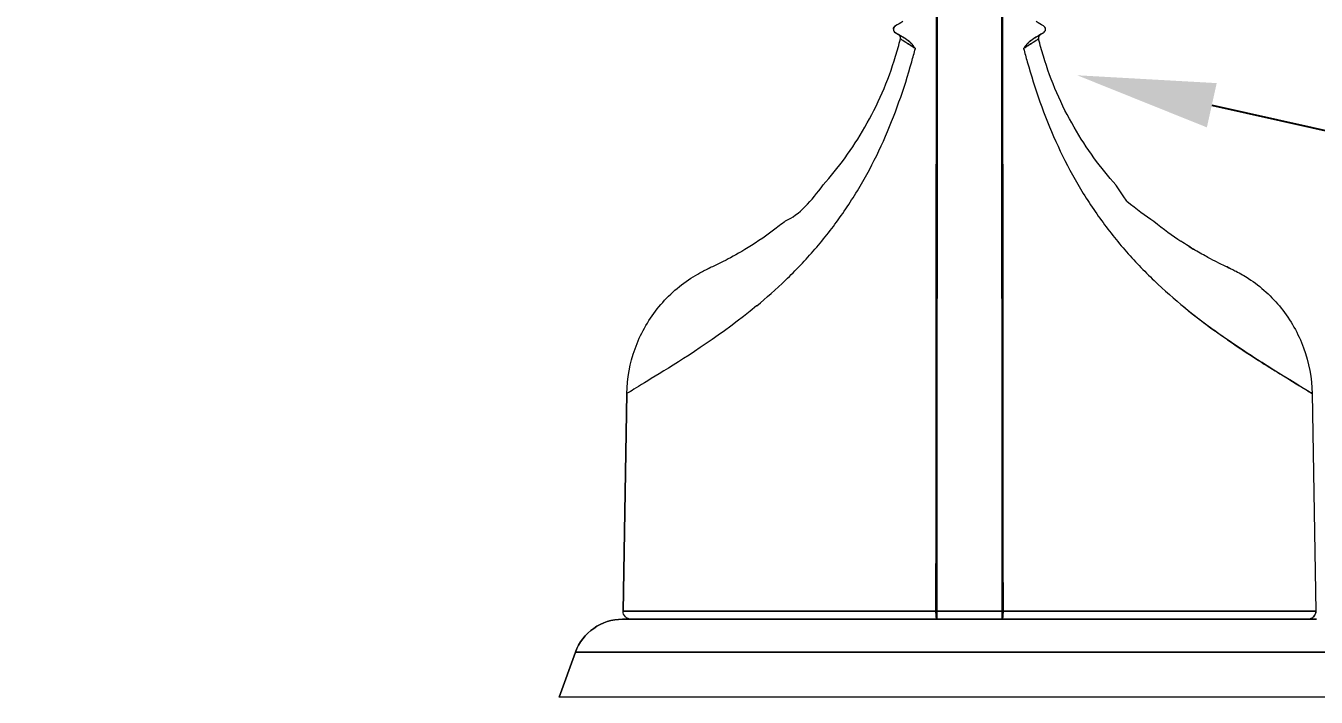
# Model space of a CAD drawing. Header units: inches. Extents: x -456 to 658, y -232 to 0.
# Drawn here: x -419.38 to -394.36, y -148.27 to -135.26 of the extents above; entities that cross this region are included whole.
import ezdxf
from ezdxf import colors
from ezdxf.entities.mleader import LeaderData, LeaderLine
from ezdxf.math import Vec2, Vec3

# ---------------------------------------------------------------- set-up
doc = ezdxf.new("R2010")
doc.units = ezdxf.units.IN
doc.header["$MEASUREMENT"] = 0
doc.styles.add('Tahoma', font='tahoma.ttf')

# ---------------------------------------------------------------- blocks, each defined once
blk = doc.blocks.new('FM-FF2-001--KIT_SIDE')
at = {"color": 0, "linetype": 'Continuous', "lineweight": 0, "extrusion": (-1, 6.12323e-17, 0)}
for p, q in [((-0.1593, 1.7368), (-0.1845, 1.7513)), ((-0.8542, 0.8522), (-0.8636, 0.3103)), ((-0.8636, 0.3103), (-0.8542, 0.8522)), ((0.8542, 0.8522), (0.8636, 0.3103)), ((0.865, 0.29), (-0.865, 0.29)), ((-0.865, 0.29), (0.865, 0.29)), ((-0.0836, 0.3103), (-0.8636, 0.3103)), ((-0.8636, 0.3103), (-0.0836, 0.3103)), ((-0.0836, 0.31), (-0.0817, 0.31)), ((-0.0817, 0.31), (-0.0836, 0.31)), ((0.0817, 0.3103), (-0.0817, 0.3103)), ((-0.0817, 0.3103), (-0.0817, 0.3103)), ((-0.0817, 0.3103), (0.0817, 0.3103)), ((0.0817, 0.31), (-0.0817, 0.31)), ((-0.0817, 0.29), (-0.0817, 0.31)), ((-0.0817, 0.31), (-0.0817, 0.29)), ((-0.0817, 0.31), (-0.0817, 0.31)), ((0.0817, 0.3103), (0.0817, 0.3103)), ((0.0817, 0.29), (0.0817, 0.31)), ((0.0817, 0.31), (0.0836, 0.31)), ((0.0817, 0.31), (0.0817, 0.29)), ((0.0836, 0.31), (0.0817, 0.31)), ((0.0817, 0.31), (0.0817, 0.31)), ((0.8636, 0.3103), (0.0836, 0.3103)), ((0.0836, 0.3103), (0.8636, 0.3103)), ((-1.0231, 0.0959), (-0.9824, 0.2078)), ((-0.9824, 0.2078), (-1.0231, 0.0959)), ((0.9824, 0.2078), (-0.9824, 0.2078)), ((-0.9824, 0.2078), (0.9824, 0.2078)), ((1.0231, 0.0959), (-1.0231, 0.0959)), ((1.0231, 0.0959), (-1.0231, 0.0959))]:
    blk.add_line(p, q, dxfattribs=at)
at = {"color": 0, "linetype": 'Continuous', "lineweight": 0, "extrusion": (0, 0, -1)}
for centre, radius, start, end in [((0.1821, 1.7384), 0.01, 120, 156.8355), ((-0.1821, 1.7384), 0.01, 23.0276, 60), ((0.865, 0.165), 0.125, 20, 90), ((0.8436, 0.31), 0.02, 270, 1), ((-0.8436, 0.31), 0.02, 179, 270)]:
    blk.add_arc(centre, radius, start, end, dxfattribs=at)
at = {"color": 0, "linetype": 'Continuous', "lineweight": 0}
for centre, radius, start, end in [((-0.1821, 1.7384), 0.01, 346.1108, 60), ((0.1821, 1.7384), 0.01, 120, 193.8892), ((-0.865, 0.165), 0.125, 90, 160), ((0.8436, 0.31), 0.02, 270, 1)]:
    blk.add_arc(centre, radius, start, end, dxfattribs=at)
for centre, major_axis, ratio, start_param, end_param in [((0.0429, 1.7785), (-0.967, -0.5371), 0.093569, -1.404896, -1.385726), ((-0.0429, 1.7785), (-0.967, 0.5371), 0.093569, -1.755866, -1.736696), ((0.0064, 1.6412), (0.9537, -0.5506), 0.000066, -1.772313, -1.745454), ((-0.0064, 1.6412), (0.9537, 0.5506), 0.000063, -1.396138, -1.369279), ((-0.0817, 0.31), (-0.00194, 0.00035), 0.043655, 0.007809, 0.025262), ((-0.0817, 0.31), (-0.02, 0), 0.017452, -1.570782, -1.473816), ((-0.0817, 0.31), (0, -0.02), 0.096828, -1.570796, 0), ((0.0817, 0.31), (-0.02, 0), 0.017452, -1.667777, -1.570811), ((0.0817, 0.31), (0, -0.02), 0.096828, 0, 1.570796), ((0.0817, 0.31), (0.00194, 0), 0.045062, 0, 0.017453)]:
    blk.add_ellipse(centre, major_axis=major_axis, ratio=ratio, start_param=start_param, end_param=end_param, dxfattribs=at)
at = {"color": 0, "linetype": 'Continuous', "lineweight": 0, "extrusion": (0, 0, -1)}
for centre, major_axis, ratio, start_param, end_param in [((-0.0064, 1.6412), (-0.9537, -0.5506), 0.000067, -1.772313, -1.745454), ((-0.1285, 1.7078), (-0.0455, 0.0294), 0.001209, -1.261478, -1.095295), ((0.1285, 1.7078), (-0.0455, -0.0294), 0.001245, -2.046308, -1.880123), ((-0.0817, 0.31), (0, -0.02), 0.096828, 0, 1.58825), ((-0.0817, 0.31), (0.02, 0), 0.017452, -1.667777, -1.570811), ((0.0817, 0.31), (0, -0.02), 0.096828, -1.58825, 0), ((0.0817, 0.31), (0.02, 0), 0.017452, -1.570782, -1.473816)]:
    blk.add_ellipse(centre, major_axis=major_axis, ratio=ratio, start_param=start_param, end_param=end_param, dxfattribs=at)
at = {"color": 0, "linetype": 'Continuous', "lineweight": 0}
for points in [[(-0.0836, 0.3103), (-0.0828, 1.3318), (-0.0819, 2.3267), (-0.0811, 3.2952)], [(-0.0811, 3.2952), (-0.082, 2.3003), (-0.0828, 1.3053), (-0.0836, 0.3103)], [(-0.0817, 0.3103), (-0.0808, 1.3053), (-0.08, 2.3003), (-0.0791, 3.2952)], [(-0.0791, 3.2952), (-0.08, 2.3162), (-0.0808, 1.3212), (-0.0817, 0.3103)], [(0.0791, 3.2952), (0.08, 2.3003), (0.0808, 1.3053), (0.0817, 0.3103)], [(0.0817, 0.3103), (0.0808, 1.3212), (0.08, 2.3162), (0.0791, 3.2952)], [(0.0811, 3.2952), (0.0819, 2.3267), (0.0828, 1.3318), (0.0836, 0.3103)], [(0.0836, 0.3103), (0.0828, 1.3053), (0.082, 2.3003), (0.0811, 3.2952)], [(-0.1845, 1.7513), (-0.1862, 1.7523), (-0.1874, 1.7536), (-0.1882, 1.755)], [(-0.1695, 1.7342), (-0.171, 1.7351), (-0.1719, 1.7357), (-0.1722, 1.7359)], [(-0.1614, 1.729), (-0.165, 1.7314), (-0.1677, 1.7331), (-0.1695, 1.7342)], [(-0.1494, 1.7212), (-0.1545, 1.7246), (-0.1585, 1.7271), (-0.1614, 1.729)], [(-0.135, 1.7119), (-0.1363, 1.7128), (-0.1387, 1.7144), (-0.1424, 1.7167)], [(0.1424, 1.7167), (0.1387, 1.7143), (0.1362, 1.7127), (0.135, 1.7119)], [(0.1376, 1.7154), (0.139, 1.7172), (0.1399, 1.7183), (0.1404, 1.7189)], [(0.1722, 1.7359), (0.1719, 1.7357), (0.171, 1.7351), (0.1695, 1.7342)], [(-0.4583, 1.2829), (-0.4246, 1.2971), (-0.3933, 1.333), (-0.3647, 1.3725)], [(0.3925, 1.3314), (0.4163, 1.312), (0.4392, 1.2954), (0.4596, 1.2818)], [(0.4596, 1.2818), (0.4834, 1.2624), (0.5063, 1.2458), (0.5268, 1.2322)], [(0.5465, 1.2195), (0.5517, 1.2163), (0.5567, 1.2132), (0.5615, 1.2104)]]:
    blk.add_open_spline(points, degree=3, dxfattribs=at)
for points, knots in [([(-0.1845, 1.7686), (-0.186, 1.7677), (-0.1873, 1.7665), (-0.1882, 1.765), (-0.189, 1.7634), (-0.1895, 1.7618), (-0.1895, 1.76)], [0, 0, 0, 0, 0.0001331815, 0.0001331815, 0.0001331815, 0.0002663629, 0.0002663629, 0.0002663629, 0.0002663629]), ([(-0.1895, 1.76), (-0.1895, 1.7617), (-0.189, 1.7634), (-0.1882, 1.7649), (-0.1874, 1.7664), (-0.1861, 1.7677), (-0.1845, 1.7686)], [0.0002703715, 0.0002703715, 0.0002703715, 0.0002703715, 0.0004052677, 0.0004052677, 0.0004052677, 0.000540164, 0.000540164, 0.000540164, 0.000540164]), ([(-0.1895, 1.76), (-0.1895, 1.7582), (-0.189, 1.7565), (-0.1882, 1.755), (-0.1873, 1.7534), (-0.186, 1.7522), (-0.1845, 1.7513)], [0.0002663629, 0.0002663629, 0.0002663629, 0.0002663629, 0.0003998302, 0.0003998302, 0.0003998302, 0.0005332974, 0.0005332974, 0.0005332974, 0.0005332974]), ([(0.1845, 1.7513), (0.186, 1.7522), (0.1872, 1.7534), (0.1881, 1.755), (0.189, 1.7565), (0.1895, 1.7582), (0.1895, 1.76), (0.1895, 1.7618), (0.1891, 1.7634), (0.1882, 1.765), (0.1873, 1.7665), (0.186, 1.7677), (0.1845, 1.7686)], [0, 0, 0, 0, 0.0001333234, 0.0001333234, 0.0001333234, 0.0002666468, 0.0002666468, 0.0002666468, 0.0003999702, 0.0003999702, 0.0003999702, 0.0005332935, 0.0005332935, 0.0005332935, 0.0005332935]), ([(-0.5304, 1.071), (-0.5064, 1.091), (-0.4823, 1.1123), (-0.4459, 1.1472), (-0.4334, 1.1598), (-0.4089, 1.1855), (-0.3969, 1.1986), (-0.3621, 1.2389), (-0.3403, 1.2669), (-0.2994, 1.325), (-0.2803, 1.3552), (-0.2448, 1.4178), (-0.2289, 1.4495), (-0.2002, 1.5136), (-0.1874, 1.546), (-0.1641, 1.6117), (-0.1535, 1.6452), (-0.1409, 1.6899), (-0.1379, 1.7009), (-0.135, 1.7119)], [0.01773561, 0.01773561, 0.01773561, 0.01773561, 0.02011672, 0.02011672, 0.02137428, 0.02137428, 0.02263185, 0.02263185, 0.02514698, 0.02514698, 0.02766211, 0.02766211, 0.03017725, 0.03017725, 0.03269238, 0.03269238, 0.03520751, 0.03520751, 0.03603363, 0.03603363, 0.03603363, 0.03603363]), ([(-0.3648, 1.3724), (-0.3648, 1.3724), (-0.3648, 1.3724), (-0.3463, 1.393), (-0.3278, 1.4157), (-0.2928, 1.4638), (-0.2761, 1.4894), (-0.245, 1.5434), (-0.2305, 1.5721), (-0.2049, 1.6313), (-0.1937, 1.6617), (-0.1799, 1.7071), (-0.1759, 1.7214), (-0.1724, 1.736)], [0.02515545, 0.02515545, 0.02515545, 0.02515545, 0.02515567, 0.02515567, 0.0276708, 0.0276708, 0.03018594, 0.03018594, 0.03270107, 0.03270107, 0.0352162, 0.0352162, 0.03636462, 0.03636462, 0.03636462, 0.03636462]), ([(-0.135, 1.7119), (-0.135, 1.712), (-0.1351, 1.712), (-0.1353, 1.7121), (-0.1354, 1.7122), (-0.1359, 1.7125), (-0.1362, 1.7127), (-0.1372, 1.7133), (-0.1378, 1.7138), (-0.1397, 1.715), (-0.1409, 1.7158), (-0.1446, 1.7182), (-0.1469, 1.7197), (-0.1515, 1.7226), (-0.1537, 1.724), (-0.1578, 1.7267), (-0.1596, 1.7279), (-0.1622, 1.7296), (-0.1631, 1.7301), (-0.1646, 1.7311), (-0.1654, 1.7316), (-0.1674, 1.7329), (-0.1685, 1.7336), (-0.17, 1.7345), (-0.1704, 1.7348), (-0.1711, 1.7352), (-0.1714, 1.7354), (-0.1721, 1.7358), (-0.1723, 1.736), (-0.1724, 1.736)], [-0.002171503, -0.002171503, -0.002171503, -0.002171503, -0.002167482, -0.002167482, -0.002150415, -0.002150415, -0.00211628, -0.00211628, -0.002048009, -0.002048009, -0.001911468, -0.001911468, -0.001638386, -0.001638386, -0.001365305, -0.001365305, -0.001092223, -0.001092223, -0.000955682, -0.000955682, -0.000819141, -0.000819141, -0.000546059, -0.000546059, -0.000409518, -0.000409518, -0.000272977, -0.000272977, 0.000000104, 0.000000104, 0.000000104, 0.000000104]), ([(-0.1593, 1.7368), (-0.155, 1.7343), (-0.1506, 1.7306), (-0.1464, 1.726), (-0.1443, 1.7237), (-0.1424, 1.7214), (-0.1405, 1.719), (-0.1395, 1.7178), (-0.1386, 1.7167), (-0.1377, 1.7155), (-0.1368, 1.7143), (-0.1359, 1.7131), (-0.135, 1.7119)], [0, 0, 0, 0, 0.0004469641, 0.0004469641, 0.0004469641, 0.0006704461, 0.0006704461, 0.0006704461, 0.0007821871, 0.0007821871, 0.0007821871, 0.0008939281, 0.0008939281, 0.0008939281, 0.0008939281]), ([(-0.1593, 1.7368), (-0.1582, 1.7361), (-0.1571, 1.7354), (-0.1559, 1.7345), (-0.1547, 1.7337), (-0.1535, 1.7327), (-0.1523, 1.7317)], [0, 0, 0, 0, 0.0001129432, 0.0001129432, 0.0001129432, 0.000223482, 0.000223482, 0.000223482, 0.000223482]), ([(-0.1523, 1.7317), (-0.1507, 1.7304), (-0.1491, 1.7289), (-0.1475, 1.7272), (-0.147, 1.7267), (-0.1465, 1.7261), (-0.146, 1.7256)], [0.000223482, 0.000223482, 0.000223482, 0.000223482, 0.0003947171, 0.0003947171, 0.0003947171, 0.0004469641, 0.0004469641, 0.0004469641, 0.0004469641]), ([(-0.146, 1.7256), (-0.1446, 1.724), (-0.1428, 1.722), (-0.1408, 1.7194), (-0.1407, 1.7193), (-0.1405, 1.7191), (-0.1404, 1.7189), (-0.1395, 1.7178), (-0.1386, 1.7166), (-0.1377, 1.7155), (-0.1372, 1.7148), (-0.1367, 1.7142), (-0.1362, 1.7135), (-0.1359, 1.7132), (-0.1357, 1.7129), (-0.1354, 1.7125), (-0.1353, 1.7123), (-0.1352, 1.7121), (-0.135, 1.7119)], [0.0004469641, 0.0004469641, 0.0004469641, 0.0004469641, 0.0006553305, 0.0006553305, 0.0006553305, 0.0006704461, 0.0006704461, 0.0006704461, 0.0007794851, 0.0007794851, 0.0007794851, 0.0008428203, 0.0008428203, 0.0008428203, 0.0008744245, 0.0008744245, 0.0008744245, 0.0008939281, 0.0008939281, 0.0008939281, 0.0008939281]), ([(0.135, 1.7119), (0.135, 1.712), (0.1352, 1.7123), (0.1355, 1.7127), (0.1359, 1.7131), (0.1361, 1.7134), (0.1363, 1.7137), (0.1368, 1.7143), (0.1372, 1.7149), (0.1377, 1.7155), (0.1386, 1.7167), (0.1395, 1.7178), (0.1405, 1.719), (0.1424, 1.7214), (0.1443, 1.7237), (0.1464, 1.726), (0.1506, 1.7306), (0.155, 1.7343), (0.1593, 1.7368)], [-0.0000076044, -0.0000076044, -0.0000076044, -0.0000076044, 0.0000204209, 0.0000204209, 0.0000204209, 0.0000485034, 0.0000485034, 0.0000485034, 0.0001046683, 0.0001046683, 0.0001046683, 0.0002169982, 0.0002169982, 0.0002169982, 0.000441658, 0.000441658, 0.000441658, 0.0008909776, 0.0008909776, 0.0008909776, 0.0008909776]), ([(0.1724, 1.736), (0.1723, 1.736), (0.1721, 1.7358), (0.1714, 1.7354), (0.1711, 1.7352), (0.1704, 1.7348), (0.17, 1.7345), (0.1685, 1.7336), (0.1674, 1.7329), (0.1654, 1.7316), (0.1646, 1.7311), (0.1631, 1.7301), (0.1622, 1.7296), (0.1596, 1.7279), (0.1578, 1.7267), (0.1537, 1.724), (0.1515, 1.7226), (0.1469, 1.7197), (0.1446, 1.7182), (0.1409, 1.7158), (0.1397, 1.715), (0.1378, 1.7138), (0.1372, 1.7133), (0.1362, 1.7127), (0.1359, 1.7125), (0.1354, 1.7122), (0.1353, 1.7121), (0.1351, 1.712), (0.135, 1.712), (0.135, 1.7119)], [-0.000000111, -0.000000111, -0.000000111, -0.000000111, 0.000272968, 0.000272968, 0.000409508, 0.000409508, 0.000546048, 0.000546048, 0.000819127, 0.000819127, 0.000955666, 0.000955666, 0.001092206, 0.001092206, 0.001365285, 0.001365285, 0.001638365, 0.001638365, 0.001911444, 0.001911444, 0.002047983, 0.002047983, 0.002116253, 0.002116253, 0.002150388, 0.002150388, 0.002167456, 0.002167456, 0.002171476, 0.002171476, 0.002171476, 0.002171476]), ([(0.135, 1.7119), (0.135, 1.712), (0.1352, 1.7122), (0.1354, 1.7125), (0.1356, 1.7128), (0.1359, 1.7131), (0.1362, 1.7135), (0.1366, 1.714), (0.1371, 1.7147), (0.1376, 1.7154)], [-0.0000076616, -0.0000076616, -0.0000076616, -0.0000076616, 0.0000374542, 0.0000374542, 0.0000374542, 0.0000672845, 0.0000672845, 0.0000672845, 0.0001046683, 0.0001046683, 0.0001046683, 0.0001046683]), ([(0.135, 1.7119), (0.1379, 1.7009), (0.1409, 1.6898), (0.1535, 1.6454), (0.1639, 1.6122), (0.1874, 1.546), (0.2006, 1.5129), (0.2297, 1.4484), (0.2456, 1.4167), (0.2808, 1.3546), (0.3004, 1.324), (0.3419, 1.2654), (0.3639, 1.2374), (0.3988, 1.1972), (0.4107, 1.1841), (0.4352, 1.1586), (0.4477, 1.1461), (0.511, 1.0857), (0.5623, 1.0444), (0.6113, 1.0089), (0.6113, 1.0089), (0.6113, 1.0089)], [-0.03604387, -0.03604387, -0.03604387, -0.03604387, -0.0352162, -0.0352162, -0.03270107, -0.03270107, -0.03018594, -0.03018594, -0.0276708, -0.0276708, -0.02515567, -0.02515567, -0.02264054, -0.02264054, -0.02138297, -0.02138297, -0.02012541, -0.02012541, -0.01509514, -0.01509514, -0.01509126, -0.01509126, -0.01509126, -0.01509126]), ([(0.1404, 1.7189), (0.1405, 1.7191), (0.1407, 1.7193), (0.1408, 1.7194), (0.1428, 1.722), (0.1446, 1.724), (0.146, 1.7256)], [0.0002169982, 0.0002169982, 0.0002169982, 0.0002169982, 0.0002322034, 0.0002322034, 0.0002322034, 0.000441658, 0.000441658, 0.000441658, 0.000441658]), ([(0.146, 1.7256), (0.1465, 1.7261), (0.147, 1.7267), (0.1475, 1.7272), (0.1491, 1.7289), (0.1507, 1.7304), (0.1523, 1.7317)], [0.000441658, 0.000441658, 0.000441658, 0.000441658, 0.0004942127, 0.0004942127, 0.0004942127, 0.0006663178, 0.0006663178, 0.0006663178, 0.0006663178]), ([(0.1695, 1.7342), (0.1677, 1.7331), (0.165, 1.7314), (0.1614, 1.729), (0.1585, 1.7271), (0.1545, 1.7246), (0.1494, 1.7212)], [0.000455422, 0.000455422, 0.000455422, 0.000455422, 0.0009108439, 0.0009108439, 0.0009108439, 0.0013662659, 0.0013662659, 0.0013662659, 0.0013662659]), ([(0.1523, 1.7317), (0.1535, 1.7327), (0.1547, 1.7337), (0.1559, 1.7345), (0.1571, 1.7354), (0.1582, 1.7361), (0.1593, 1.7368)], [0.0006663178, 0.0006663178, 0.0006663178, 0.0006663178, 0.0007774636, 0.0007774636, 0.0007774636, 0.0008909776, 0.0008909776, 0.0008909776, 0.0008909776]), ([(0.3925, 1.3314), (0.3648, 1.3724), (0.3648, 1.3724), (0.3463, 1.393), (0.3278, 1.4157), (0.2928, 1.4638), (0.2761, 1.4894), (0.245, 1.5434), (0.2305, 1.5721), (0.2049, 1.6313), (0.1937, 1.6617), (0.1799, 1.7071), (0.1759, 1.7214), (0.1724, 1.736)], [0.02515545, 0.02515545, 0.02515545, 0.02515545, 0.02515567, 0.02515567, 0.0276708, 0.0276708, 0.03018594, 0.03018594, 0.03270107, 0.03270107, 0.0352162, 0.0352162, 0.03636462, 0.03636462, 0.03636462, 0.03636462]), ([(-0.4583, 1.2829), (-0.4637, 1.2785), (-0.469, 1.2742), (-0.4743, 1.2701), (-0.5316, 1.2254), (-0.5793, 1.1994), (-0.607, 1.185), (-0.6323, 1.1719), (-0.6456, 1.1662), (-0.6478, 1.1653)], [0.2384122, 0.2384122, 0.2384122, 0.2384122, 0.25, 0.25, 0.25, 0.375, 0.375, 0.375, 0.4888611, 0.4888611, 0.4888611, 0.4888611]), ([(0.6175, 1.1797), (0.6112, 1.1828), (0.6036, 1.1867), (0.5852, 1.1966), (0.5743, 1.2027), (0.5514, 1.2164), (0.5396, 1.2237), (0.5268, 1.2322)], [0.010064875, 0.010064875, 0.010064875, 0.010064875, 0.012580008, 0.012580008, 0.015095141, 0.015095141, 0.017316463, 0.017316463, 0.017316463, 0.017316463]), ([(-0.8542, 0.8522), (-0.8535, 0.89), (-0.8465, 0.9281), (-0.8211, 0.9995), (-0.8022, 1.0335), (-0.7551, 1.093), (-0.7263, 1.1192), (-0.6871, 1.1446), (-0.6796, 1.1491), (-0.668, 1.1554), (-0.664, 1.1575), (-0.6581, 1.1604), (-0.6561, 1.1614), (-0.6531, 1.1628), (-0.6521, 1.1633), (-0.6506, 1.164), (-0.6501, 1.1642), (-0.6493, 1.1646), (-0.6491, 1.1647), (-0.6487, 1.1649), (-0.6486, 1.1649), (-0.6484, 1.165), (-0.6483, 1.165), (-0.6482, 1.1651), (-0.6482, 1.1651), (-0.6481, 1.1651), (-0.6481, 1.1651), (-0.6481, 1.1651)], [0, 0, 0, 0, 0.1133933, 0.1133933, 0.2271756, 0.2271756, 0.3409439, 0.3409439, 0.3673295, 0.3673295, 0.3805915, 0.3805915, 0.3872312, 0.3872312, 0.3905524, 0.3905524, 0.3922136, 0.3922136, 0.3930459, 0.3930459, 0.3934659, 0.3934659, 0.3936819, 0.3936819, 0.3937951, 0.3937951, 0.3939134, 0.3939134, 0.3939134, 0.3939134]), ([(0.6175, 1.1797), (0.6248, 1.176), (0.6304, 1.1733), (0.637, 1.1702), (0.6389, 1.1694), (0.6404, 1.1686)], [0, 0, 0, 0, 0.0873552, 0.0873552, 0.1291242, 0.1291242, 0.1291242, 0.1291242]), ([(0.6404, 1.1686), (0.641, 1.1684), (0.6416, 1.1681), (0.6444, 1.1668), (0.6458, 1.1662), (0.6477, 1.1653), (0.6481, 1.1651), (0.6481, 1.1651), (0.6466, 1.1658), (0.6417, 1.168), (0.6411, 1.1683), (0.6404, 1.1686)], [-0.00561563, -0.00561563, -0.00561563, -0.00561563, -0.00502592, -0.00502592, -0.00251079, -0.00251079, 0.00000434, 0.00000434, 0.00503461, 0.00503461, 0.0056749, 0.0056749, 0.0056749, 0.0056749]), ([(0.6481, 1.1651), (0.6481, 1.1651), (0.6481, 1.1651), (0.6482, 1.1651), (0.6482, 1.1651), (0.6483, 1.165), (0.6484, 1.165), (0.6486, 1.1649), (0.6487, 1.1648), (0.6493, 1.1646), (0.6497, 1.1644), (0.6513, 1.1637), (0.6525, 1.1631), (0.6573, 1.1608), (0.6609, 1.159), (0.6752, 1.1517), (0.6857, 1.1456), (0.7263, 1.119), (0.7541, 1.0939), (0.8008, 1.0358), (0.8199, 1.0018), (0.8462, 0.9299), (0.8535, 0.8908), (0.8542, 0.8522)], [0, 0, 0, 0, 0.0001007, 0.0001007, 0.0002408, 0.0002408, 0.000448, 0.000448, 0.0008947, 0.0008947, 0.0022328, 0.0022328, 0.0062455, 0.0062455, 0.0182847, 0.0182847, 0.0544435, 0.0544435, 0.1640813, 0.1640813, 0.2779967, 0.2779967, 0.393921, 0.393921, 0.393921, 0.393921]), ([(-0.5304, 1.071), (-0.5305, 1.0709), (-0.5307, 1.0708), (-0.5308, 1.0707), (-0.6183, 0.9992), (-0.7014, 0.946), (-0.7623, 0.9087), (-0.7928, 0.89), (-0.8155, 0.8763), (-0.8311, 0.8665), (-0.839, 0.8616), (-0.8445, 0.858), (-0.8477, 0.8562), (-0.8509, 0.8544), (-0.8541, 0.8532), (-0.8542, 0.8522)], [0.4996482, 0.4996482, 0.4996482, 0.4996482, 0.5, 0.5, 0.5, 0.75, 0.75, 0.75, 0.875, 0.875, 0.875, 0.9375, 0.9375, 0.9375, 1, 1, 1, 1]), ([(0.7624, 0.9086), (0.7557, 0.9127), (0.7487, 0.9171), (0.7042, 0.9449), (0.6595, 0.9737), (0.5854, 1.0272), (0.56, 1.0466), (0.5347, 1.0675)], [0.00906254, 0.00906254, 0.00906254, 0.00906254, 0.010056186, 0.010056186, 0.015086451, 0.015086451, 0.017595599, 0.017595599, 0.017595599, 0.017595599]), ([(0.8539, 0.8524), (0.8507, 0.8543), (0.8205, 0.8729), (0.7626, 0.9086), (0.7206, 0.9345), (0.6682, 0.9678), (0.611, 1.0093)], [0.5068899, 0.5068899, 0.5068899, 0.5068899, 0.625, 0.625, 0.625, 0.7108075, 0.7108075, 0.7108075, 0.7108075]), ([(0.643, 0.9865), (0.6563, 0.9773), (0.6692, 0.9686), (0.7035, 0.9459), (0.7237, 0.9329), (0.7603, 0.91), (0.7766, 0.8999), (0.7978, 0.887), (0.8043, 0.883), (0.8161, 0.8758), (0.8214, 0.8726), (0.8448, 0.8582), (0.8541, 0.8522), (0.8542, 0.8522), (0.8542, 0.8522), (0.8542, 0.8522)], [-0.01399094, -0.01399094, -0.01399094, -0.01399094, -0.01258001, -0.01258001, -0.01006488, -0.01006488, -0.00754974, -0.00754974, -0.00629218, -0.00629218, -0.00503461, -0.00503461, -0.00000434, -0.00000434, 0, 0, 0, 0]), ([(0.8089, 0.8801), (0.8032, 0.8836), (0.7971, 0.8873), (0.7879, 0.893), (0.7852, 0.8946), (0.7825, 0.8962)], [0.006352393, 0.006352393, 0.006352393, 0.006352393, 0.007541053, 0.007541053, 0.00800042, 0.00800042, 0.00800042, 0.00800042]), ([(0.8542, 0.8522), (0.8542, 0.8522), (0.8542, 0.8522), (0.8542, 0.8522), (0.8542, 0.8522), (0.8542, 0.8522), (0.8542, 0.8522)], [0.49998459999, 0.49998459999, 0.49998459999, 0.49998459999, 0.5, 0.5, 0.5, 0.50004523345, 0.50004523345, 0.50004523345, 0.50004523345])]:
    blk.add_open_spline(points, degree=3, knots=knots, dxfattribs=at)

msp = doc.modelspace()

# ---------------------------------------------------------------- linework, layer by layer
msp.add_circle((-380.40764, -146.76), 62.22086)

# ---------------------------------------------------------------- block references
at = {"xscale": 7.777607268479954, "yscale": 7.777607268479954, "zscale": 7.777607268479954}
msp.add_blockref('FM-FF2-001--KIT_SIDE', (-401.08628, -149.01551), dxfattribs=at)

# ---------------------------------------------------------------- leaders
ml = msp.add_multileader_mtext('Standard')
ml.set_content('ATTACHMENT', color=256, style='Tahoma')
ml.set_leader_properties()
ml.build(insert=Vec2(0, 0))
ml.multileader.update_dxf_attribs({"dogleg_length": 0.36, "arrow_head_size": 2.67355, "scale": 4})
ctx = ml.context
ctx.base_point, ctx.scale, ctx.char_height, ctx.arrow_head_size, ctx.landing_gap_size, ctx.plane_origin = Vec3(-306.30505, -153.41383), 4, 2.673552, 2.67355, 3.84992, Vec3(-336.87757, -142.62232)
notes = []
notes.append((ctx, [(0, (1, 1, 0), (-321.70471, -153.41383), (1, 0), 15.39966, [(0, [(-398.99762, -136.21827)], 0, [])])]))
ctx.mtext.insert, ctx.mtext.flow_direction = Vec3(-302.45513, -152.05282), 5
for ctx, leaders in notes:
    for number, flags, end, landing, length, lines in leaders:
        leader = LeaderData()
        leader.index, (leader.has_last_leader_line, leader.has_dogleg_vector, leader.attachment_direction) = number, flags
        leader.last_leader_point, leader.dogleg_vector, leader.dogleg_length = Vec3(end), Vec3(landing), length
        for number, points, colour, breaks in lines:
            line = LeaderLine()
            line.index, line.vertices, line.color, line.breaks = number, Vec3.list(points), colors.encode_raw_color(colour), breaks
            leader.lines.append(line)
        ctx.leaders.append(leader)

doc.saveas('drawing.dxf')
